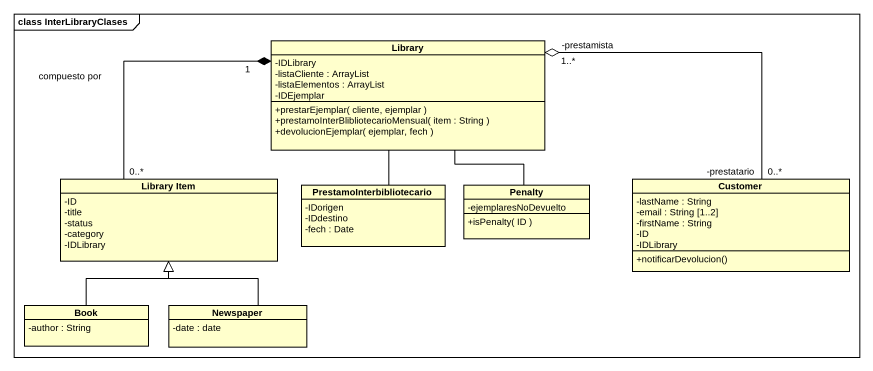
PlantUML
@startuml
mainframe class InterLibraryClases
hide circle
hide empty members
skinparam classAttributeIconSize 0
class Library {
  -IDLibrary
  -listaCliente : ArrayList
  -listaElementos : ArrayList
  -IDEjemplar
  +prestarEjemplar( cliente, ejemplar )
  +prestamoInterBlibliotecarioMensual( item : String )
  +devolucionEjemplar( ejemplar, fech )
}
class "Library Item" as Library_Item {
  -ID
  -title
  -status
  -category
  -IDLibrary
}
class PrestamoInterbibliotecario {
  -IDorigen
  -IDdestino
  -fech : Date
}
class Penalty {
  -ejemplaresNoDevuelto
  +isPenalty( ID )
}
class Customer {
  -lastName : String
  -email : String [1..2]
  -firstName : String
  -ID
  -IDLibrary
  +notificarDevolucion()
}
class Book {
  -author : String
}
class Newspaper {
  -date : date
}
Library "1" *-left- "0..*" Library_Item : compuesto por
Library "1..*\n-prestamista" o-right- "0..*\n-prestatario" Customer
PrestamoInterbibliotecario -up- Library
Penalty -up- Library
Book -up-|> Library_Item
Newspaper -up-|> Library_Item
@enduml
